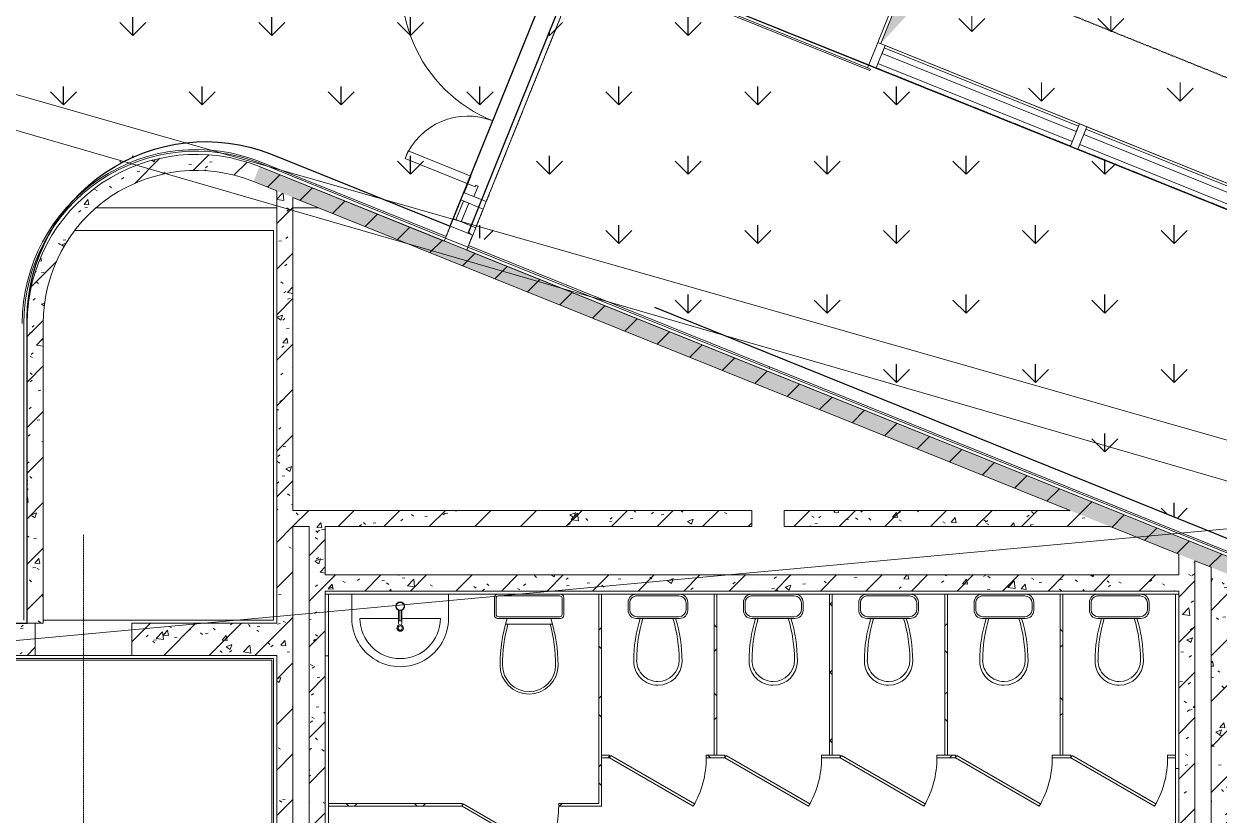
# Model space of a CAD drawing. Header units: millimetres. Extents: x -584918 to 2941280, y 3000189 to 4229862.
# Drawn here: x -466876 to -459456, y 3868918 to 3873832 of the extents above; entities that cross this region are included whole.
import ezdxf

# ---------------------------------------------------------------- set-up
doc = ezdxf.new("R2010")
doc.units = ezdxf.units.MM
for name, pattern in [('ASVP_Линия разреза', [20, 0, -10, 0, -10]), ('ASVP_Осевая', [14, 10, -2, 0, -2]), ('ASVP_Штриховая_ш3 п1_5', [4.5, 3, -1.5])]:
    doc.linetypes.add(name, pattern=pattern)
for name, color, linetype, lineweight in [('Витраж', 7, 'Continuous', 0), ('Двери', 7, 'Continuous', 0), ('Линии', 7, 'Continuous', 0), ('Линии разделители', 7, 'ASVP_Штриховая_ш3 п1_5', 0), ('Панели витража', 7, 'Continuous', 0), ('Перекрытие', 7, 'Continuous', 0), ('Разрезы', 7, 'Continuous', 0), ('Сантехника', 7, 'Continuous', 0), ('Стены внутренние', 7, 'Continuous', 0), ('Стены наружные', 7, 'Continuous', 0), ('Стены несущие', 7, 'Continuous', 0), ('Стены отделка', 7, 'Continuous', 0), ('Стены перегородки', 7, 'Continuous', 0), ('Узлы', 7, 'Continuous', 0), ('экспертиза ДУ', 1, 'Continuous', 0), ('экспертиза условные обозначения', 1, 'Continuous', 0)]:
    doc.layers.add(name, color=color, linetype=linetype, lineweight=lineweight)
pattern_1 = [(45, (-445536.98, 3844560.27), (-141.4214, 141.4214), [])]
pattern_2 = [(50, (-445536.98, 3844560.27), (364.368, -31.8783), [38.1, -419.1]), (355, (-445536.98, 3844560.27), (-70.486, 382.1133), [30.48, -335.28]), (100.451, (-445506.6, 3844557.6), (293.885, 350.2334), [32.38, -356.18]), (46.184, (-445537, 3844661.87), (542.1585, -84.086), [57.15, -628.65]), (96.636, (-445491.8, 3844654.86), (474.805, 494.8554), [48.57, -534.27]), (351.184, (-445537, 3844661.87), (474.81, 494.85), [45.72, -502.92]), (21, (-445486.18, 3844636.47), (303.2285, -204.5305), [38.1, -419.1]), (326, (-445486.18, 3844636.47), (123.604, 368.376), [30.48, -335.28]), (71.451, (-445460.9, 3844619.42), (426.834, 163.8427), [32.38, -356.18]), (37.5, (-445536.98, 3844560.27), (6.17665, 169.11015), [16.764, -314.452, 16.764, -323.596, -336.55]), (37.5, (-445536.98, 3844560.27), (6.17665, 169.11015), [-671.576, 16.764, -319.786]), (7.5, (-445536.98, 3844560.27), (133.6389, 200.3615), [16.764, -177.292, 16.764, -306.832, -128.27]), (7.5, (-445536.98, 3844560.27), (133.6389, 200.3615), [-517.652, 16.764, -111.506]), (327.5, (-445650.27, 3844560.27), (271.1818, -11.45836), [16.764, -110.236, 16.764, -379.476, -525.78]), (327.5, (-445650.27, 3844560.27), (271.1818, -11.45836), [-523.24, 16.764, -509.016]), (317.5, (-445701.07, 3844560.27), (296.2585, 50.8528), [16.764, -148.336, 16.764, -246.38, -373.38]), (317.5, (-445701.07, 3844560.27), (296.2585, 50.8528), [-428.244, 16.764, -356.616])]
pattern_3 = [(45, (-445536.98, 3844560.27), (-212.132, 212.132), []), (135, (-445536.98, 3844560.27), (-212.132, -212.132), [])]
pattern_4 = [(90, (-445940.84, 3599179.46), (-431.0523, 431.0523), [114.3, -747.8046]), (45, (-445940.84, 3599179.46), (-431.0523, 431.0523), [114.3, -495.3]), (135, (-445940.84, 3599179.46), (-431.0523, -431.0523), [114.3, -495.3])]

# ---------------------------------------------------------------- blocks, each defined once
blk = doc.blocks.new('Системная панель - Cтеклопакет Двухкамерный_36 мм-6338300-АР Этаж 02')
at = {"layer": 'Панели витража', "lineweight": 18}
for p, q in [((62.5, 18), (-62.5, 18)), ((-62.5, 18), (-62.5, -18)), ((62.5, -18), (62.5, 18)), ((-62.5, -18), (62.5, -18))]:
    blk.add_line(p, q, dxfattribs=at)
blk = doc.blocks.new('ASVP_ДверьАлюминиеваяВитражная_2 полотна - Остекленная Внутренняя-6432282-АР Этаж 02')
at = {"layer": 'Двери', "lineweight": 18}
for p, q in [((-725, 32.5), (-725, -32.5)), ((-655, 32.5), (-725, 32.5)), ((-665, -32.5), (-665, 17.5)), ((-665, 17.5), (-655, 17.5)), ((-655, 17.5), (-655, 32.5)), ((655, 32.5), (725, 32.5)), ((655, 17.5), (655, 32.5)), ((665, 17.5), (655, 17.5)), ((665, -32.5), (665, 17.5)), ((725, 32.5), (725, -32.5)), ((-725, -32.5), (-665, -32.5)), ((-615, -32.5), (-665, -32.5)), ((-665, -32.5), (-665, -942.5)), ((-615, -942.5), (-615, -32.5)), ((615, -452.5), (615, -32.5)), ((615, -32.5), (665, -32.5)), ((665, -32.5), (665, -452.5)), ((725, -32.5), (665, -32.5)), ((665, -452.5), (615, -452.5)), ((-665, -942.5), (-615, -942.5))]:
    blk.add_line(p, q, dxfattribs=at)
at = {"layer": 'Двери'}
for centre, radius, start, end in [((-665, -32.5), 910, 270, 0), ((665, -32.5), 420, 180, 270)]:
    blk.add_arc(centre, radius, start, end, dxfattribs=at)
blk = doc.blocks.new('Прямоугольный импост - 50х150 мм-6338298-АР Этаж 02')
at = {"layer": 'Витраж', "lineweight": 18}
for p, q in [((-25, 115), (25, 115)), ((-25, -35), (-25, 115)), ((25, 115), (25, 32.5)), ((25, -35), (-25, -35)), ((25, -32.5), (25, -35))]:
    blk.add_line(p, q, dxfattribs=at)
blk = doc.blocks.new('Прямоугольный импост - 50х150 мм-6338307-АР Этаж 02')
at = {"layer": 'Витраж', "lineweight": 18}
for p, q in [((0, 115), (-50, 115)), ((-50, 115), (-50, -35)), ((0, -35), (0, 115)), ((-50, -35), (0, -35))]:
    blk.add_line(p, q, dxfattribs=at)
blk = doc.blocks.new('Системная панель - Cтеклопакет Двухкамерный_36 мм-7557353-АР Этаж 02')
at = {"layer": 'Панели витража', "lineweight": 18}
for p, q in [((650, 18), (-650, 18)), ((-650, 18), (-650, -18)), ((650, -18), (650, 18)), ((-650, -18), (650, -18))]:
    blk.add_line(p, q, dxfattribs=at)
blk = doc.blocks.new('Системная панель - Cтеклопакет Двухкамерный_36 мм-7557354-АР Этаж 02')
at = {"layer": 'Панели витража', "lineweight": 18}
for p, q in [((662.5, 18), (-662.5, 18)), ((-662.5, 18), (-662.5, -18)), ((662.5, -18), (662.5, 18)), ((-662.5, -18), (662.5, -18))]:
    blk.add_line(p, q, dxfattribs=at)
blk = doc.blocks.new('Прямоугольный импост - 50х120 мм _горизонтальный импост витража_-7556974-АР Этаж 02')
at = {"layer": 'Витраж'}
for p, q in [((-15991.9, 29137.8), (-14786.1, 28651.9)), ((-14830.9, 28540.6), (-16036.7, 29026.5))]:
    blk.add_line(p, q, dxfattribs=at)
blk = doc.blocks.new('Прямоугольный импост - 50х120 мм _горизонтальный импост витража_-7556975-АР Этаж 02')
at = {"layer": 'Витраж'}
for p, q in [((-14739.7, 28633.2), (-13510.8, 28137.9)), ((-13555.6, 28026.6), (-14784.6, 28521.9))]:
    blk.add_line(p, q, dxfattribs=at)
blk = doc.blocks.new('Прямоугольный импост - 50х150 мм-V78-АР Этаж 02')
at = {"layer": 'Витраж', "lineweight": 18}
for p, q in [((-25, 115), (25, 115)), ((-25, -35), (-25, 115)), ((25, 115), (25, -35)), ((25, -35), (-25, -35))]:
    blk.add_line(p, q, dxfattribs=at)
blk = doc.blocks.new('Прямоугольный импост - 50х150 мм-7546359-АР Этаж 02')
at = {"layer": 'Витраж', "lineweight": 18}
for p, q in [((0, 115), (-50, 115)), ((-50, 115), (-50, -35)), ((0, -35), (0, 115)), ((-50, -35), (0, -35))]:
    blk.add_line(p, q, dxfattribs=at)
blk = doc.blocks.new('Д_Эскиз_1П - Дверь_в_трансформируемой_перегородке-7567258-АР Этаж 02')
at = {"layer": 'Двери'}
for p, q in [((-292, 5.9), (-300, -8)), ((227.6, -294.1), (-292, 5.9)), ((-300, -8), (219.6, -308)), ((219.6, -308), (227.6, -294.1))]:
    blk.add_line(p, q, dxfattribs=at)
blk.add_arc((-300, -8), 600, 330, 360, dxfattribs=at)
blk = doc.blocks.new('ASVP_2D_Унитаз_Слив - Унитаз детский-7543592-АР Этаж 02')
at = {"layer": 'Сантехника'}
for p, q in [((-244.1, 160), (25.9, 160)), ((20.9, 150), (-239.1, 150)), ((-294.1, 60), (-294.1, 110)), ((-284.1, 105), (-284.1, 65)), ((65.9, 65), (65.9, 105)), ((75.9, 110), (75.9, 60)), ((-239.1, 20), (20.9, 20))]:
    blk.add_line(p, q, dxfattribs=at)
for centre, radius, start, end in [((-109.1, 425), 150, 90.09963, 180), ((-109.1, 420.1), 131.9, 90, 180), ((-109.1, 425), 150, 0, 90.09963), ((-109.1, 420.1), 131.9, 360, 90), ((638.7, 425), 897.8, 180, 197.16724), ((661.9, 420.1), 902.8, 180, 196.74355), ((-880.1, 420.1), 902.8, 343.25645, 360), ((-856.9, 425), 897.8, 342.83276, 0), ((-244.1, 110), 50, 90, 180), ((-239.1, 105), 45, 90, 180), ((20.9, 105), 45, 0, 90), ((25.9, 110), 50, 0, 90), ((-244.1, 60), 50, 180, 270), ((-239.1, 65), 45, 180, 270), ((20.9, 65), 45, 270, 0), ((25.9, 60), 50, 270, 0)]:
    blk.add_arc(centre, radius, start, end, dxfattribs=at)
blk = doc.blocks.new('ASVP_2D_Унитаз_Слив - Унитаз для взрослых-7543800-АР Этаж 02')
at = {"layer": 'Сантехника'}
for p, q in [((85.9, 160), (-304.1, 160)), ((80.9, 150), (-299.1, 150)), ((-254.8, 195), (36.7, 195)), ((-324.1, 140), (-324.1, 30)), ((-314.1, 135), (-314.1, 35)), ((95.9, 35), (95.9, 135)), ((105.9, 30), (105.9, 140)), ((-299.1, 20), (80.9, 20))]:
    blk.add_line(p, q, dxfattribs=at)
for centre, radius, start, end in [((-109.1, 450), 180, 90, 180), ((-109.1, 450), 165, 90, 180), ((-109.1, 450), 180, 0, 90), ((-109.1, 450), 165, 0, 90), ((676.9, 450), 966, 180, 197.47018), ((691.9, 450), 966, 180, 195.30619), ((-910.1, 450), 966, 344.69381, 0), ((-895.1, 450), 966, 342.52982, 0), ((-304.1, 140), 20, 90, 180), ((-299.1, 135), 15, 90, 180), ((80.9, 135), 15, 360, 90), ((85.9, 140), 20, 360, 90), ((-304.1, 30), 20, 180, 270), ((-299.1, 35), 15, 180, 270), ((80.9, 35), 15, 270, 0), ((85.9, 30), 20, 270, 360)]:
    blk.add_arc(centre, radius, start, end, dxfattribs=at)
blk = doc.blocks.new('ASVP_2D_Раковина - Раковина 600х450-7567269-АР Этаж 02')
at = {"layer": 'Сантехника'}
for p, q in [((-409.1, 160), (-409.1, 10)), ((-409.1, 10), (-409.1, 160)), ((-359.1, 160), (-119.1, 160)), ((-119.1, 110.6), (-119.1, 191.9)), ((-115.1, 176), (-115.1, 109.6)), ((-103.1, 176), (-115.1, 176)), ((-103.1, 109.6), (-103.1, 176)), ((-99.1, 191.9), (-99.1, 110.6)), ((140.9, 160), (-99.1, 160)), ((190.9, 10), (190.9, 160)), ((190.9, 160), (190.9, 10))]:
    blk.add_line(p, q, dxfattribs=at)
for centre, radius in [((-109.1, 220), 13.3), ((-109.1, 85), 24.5)]:
    blk.add_circle(centre, radius, dxfattribs=at)
for centre, radius, start, end in [((-109.1, 160), 300, 360, 180), ((-109.1, 160), 300, 360, 180), ((-109.1, 160), 250, 0, 180), ((-109.1, 220), 20, 284.14377, 255.85623), ((-109.1, 191.9), 10, 0, 180), ((-109.1, 85), 27.5, 102.60426, 77.39774), ((-109.1, 85), 25.3, 76.29328, 103.7089)]:
    blk.add_arc(centre, radius, start, end, dxfattribs=at)

msp = doc.modelspace()

# ---------------------------------------------------------------- hatches: boundary and pattern name
at = {"layer": 'Стены внутренние'}
h = msp.add_hatch(dxfattribs=at)
h.set_pattern_fill('FP_1', color=256, style=0, pattern_type=2)
h.set_pattern_definition(pattern_1)
h.paths.add_polyline_path([(-466800.899, 3871971.65), (-466756.082, 3871971.65), (-466749.815, 3872080.597), (-466731.094, 3872188.106), (-466700.168, 3872292.759), (-466657.444, 3872393.175), (-466603.486, 3872488.029), (-466539.006, 3872576.069), (-466464.856, 3872656.134), (-466382.012, 3872727.166), (-466291.569, 3872788.23), (-466192.39, 3872839.406), (-466084.343, 3872879.505), (-465986.983, 3872904.267), (-465878.836, 3872918.86), (-465769.729, 3872920.954), (-465661.102, 3872910.522), (-465554.388, 3872887.701), (-465450.995, 3872852.793), (-465413.617, 3872945.545), (-465521.434, 3872982.331), (-465632.602, 3873007.22), (-465745.812, 3873019.919), (-465863.132, 3873019.919), (-465973.02, 3873008.295), (-466084.343, 3872984.108), (-466194.72, 3872946.932), (-466295.89, 3872900.406), (-466393.624, 3872841.877), (-466485.471, 3872772.133), (-466574.008, 3872686.993), (-466641.149, 3872608.175), (-466705.192, 3872513.961), (-466758.652, 3872413.363), (-466800.899, 3872307.567), (-466833.031, 3872188.106), (-466850.163, 3872080.597), (-466856.082, 3871971.65), (-466831.435, 3871971.65)])
h = msp.add_hatch(dxfattribs=at)
h.set_pattern_fill('FP_2', color=256, style=0, pattern_type=2)
h.set_pattern_definition(pattern_2)
h.paths.add_polyline_path([(-466800.899, 3871971.65), (-466756.082, 3871971.65), (-466749.815, 3872080.597), (-466731.094, 3872188.106), (-466700.168, 3872292.759), (-466657.444, 3872393.175), (-466603.486, 3872488.029), (-466539.006, 3872576.069), (-466464.856, 3872656.134), (-466382.012, 3872727.166), (-466291.569, 3872788.23), (-466192.39, 3872839.406), (-466084.343, 3872879.505), (-465986.983, 3872904.267), (-465878.836, 3872918.86), (-465769.729, 3872920.954), (-465661.102, 3872910.522), (-465554.388, 3872887.701), (-465450.995, 3872852.793), (-465413.617, 3872945.545), (-465521.434, 3872982.331), (-465632.602, 3873007.22), (-465745.812, 3873019.919), (-465863.132, 3873019.919), (-465973.02, 3873008.295), (-466084.343, 3872984.108), (-466194.72, 3872946.932), (-466295.89, 3872900.406), (-466393.624, 3872841.877), (-466485.471, 3872772.133), (-466574.008, 3872686.993), (-466641.149, 3872608.175), (-466705.192, 3872513.961), (-466758.652, 3872413.363), (-466800.899, 3872307.567), (-466833.031, 3872188.106), (-466850.163, 3872080.597), (-466856.082, 3871971.65), (-466831.435, 3871971.65)])
h = msp.add_hatch(dxfattribs=at)
h.set_pattern_fill('FP_1', color=256, style=0, pattern_type=2)
h.set_pattern_definition(pattern_1)
h.paths.add_polyline_path([(-456456.082, 3869227.978), (-456456.082, 3869335.792), (-465413.617, 3872945.545), (-465450.995, 3872852.793), (-456523.622, 3869255.195)])
h = msp.add_hatch(dxfattribs=at)
h.set_pattern_fill('FP_2', color=256, style=0, pattern_type=2)
h.set_pattern_definition(pattern_2)
h.paths.add_polyline_path([(-456456.082, 3869227.978), (-456456.082, 3869335.792), (-465413.617, 3872945.545), (-465450.995, 3872852.793), (-456523.622, 3869255.195)])
h = msp.add_hatch(dxfattribs=at)
h.set_pattern_fill('FP_1', color=256, style=0, pattern_type=2)
h.set_pattern_definition(pattern_1)
h.paths.add_polyline_path([(-465252.957, 3866409.598), (-465206.082, 3866409.598), (-465206.082, 3872754.097), (-465306.082, 3872794.395), (-465306.082, 3866409.598)])
h = msp.add_hatch(dxfattribs=at)
h.set_pattern_fill('FP_2', color=256, style=0, pattern_type=2)
h.set_pattern_definition(pattern_2)
h.paths.add_polyline_path([(-465252.957, 3866409.598), (-465206.082, 3866409.598), (-465206.082, 3872754.097), (-465306.082, 3872794.395), (-465306.082, 3866409.598)])
h = msp.add_hatch(dxfattribs=at)
h.set_pattern_fill('FP_1', color=256, style=0, pattern_type=2)
h.set_pattern_definition(pattern_1)
h.paths.add_polyline_path([(-466856.082, 3870109.598), (-466756.082, 3870109.598), (-466756.082, 3871971.65), (-466856.082, 3871971.65), (-466856.082, 3870129.598)])
h = msp.add_hatch(dxfattribs=at)
h.set_pattern_fill('FP_2', color=256, style=0, pattern_type=2)
h.set_pattern_definition(pattern_2)
h.paths.add_polyline_path([(-466856.082, 3870109.598), (-466756.082, 3870109.598), (-466756.082, 3871971.65), (-466856.082, 3871971.65), (-466856.082, 3870129.598)])
h = msp.add_hatch(dxfattribs=at)
h.set_pattern_fill('FP_1', color=256, style=0, pattern_type=2)
h.set_pattern_definition(pattern_1)
h.paths.add_polyline_path([(-465106.082, 3870709.598), (-462356.082, 3870709.598), (-462356.082, 3870809.598), (-465206.082, 3870809.598), (-465206.082, 3870709.598), (-465201.044, 3870709.598)])
h = msp.add_hatch(dxfattribs=at)
h.set_pattern_fill('FP_2', color=256, style=0, pattern_type=2)
h.set_pattern_definition(pattern_2)
h.paths.add_polyline_path([(-465106.082, 3870709.598), (-462356.082, 3870709.598), (-462356.082, 3870809.598), (-465206.082, 3870809.598), (-465206.082, 3870709.598), (-465201.044, 3870709.598)])
h = msp.add_hatch(dxfattribs=at)
h.set_pattern_fill('FP_1', color=256, style=0, pattern_type=2)
h.set_pattern_definition(pattern_1)
h.paths.add_polyline_path([(-460132.697, 3870709.598), (-460380.845, 3870809.598), (-462156.082, 3870809.598), (-462156.082, 3870709.598), (-460145.223, 3870709.598)])
h = msp.add_hatch(dxfattribs=at)
h.set_pattern_fill('FP_2', color=256, style=0, pattern_type=2)
h.set_pattern_definition(pattern_2)
h.paths.add_polyline_path([(-460132.697, 3870709.598), (-460380.845, 3870809.598), (-462156.082, 3870809.598), (-462156.082, 3870709.598), (-460145.223, 3870709.598)])
h = msp.add_hatch(dxfattribs=at)
h.set_pattern_fill('FP_1', color=256, style=0, pattern_type=2)
h.set_pattern_definition(pattern_1)
h.paths.add_polyline_path([(-465006.082, 3866409.598), (-465006.082, 3870709.598), (-465106.082, 3870709.598), (-465106.082, 3866409.598), (-465036.658, 3866409.598)])
h = msp.add_hatch(dxfattribs=at)
h.set_pattern_fill('FP_2', color=256, style=0, pattern_type=2)
h.set_pattern_definition(pattern_2)
h.paths.add_polyline_path([(-465006.082, 3866409.598), (-465006.082, 3870709.598), (-465106.082, 3870709.598), (-465106.082, 3866409.598), (-465036.658, 3866409.598)])
h = msp.add_hatch(dxfattribs=at)
h.set_pattern_fill('FP_1', color=256, style=0, pattern_type=2)
h.set_pattern_definition(pattern_1)
h.paths.add_polyline_path([(-459606.082, 3866409.598), (-459606.082, 3870497.381), (-459706.082, 3870537.679), (-459706.082, 3866409.598)])
h = msp.add_hatch(dxfattribs=at)
h.set_pattern_fill('FP_2', color=256, style=0, pattern_type=2)
h.set_pattern_definition(pattern_2)
h.paths.add_polyline_path([(-459606.082, 3866409.598), (-459606.082, 3870497.381), (-459706.082, 3870537.679), (-459706.082, 3866409.598)])
h = msp.add_hatch(dxfattribs=at)
h.set_pattern_fill('FP_1', color=256, style=0, pattern_type=2)
h.set_pattern_definition(pattern_1)
h.paths.add_polyline_path([(-459406.082, 3866309.598), (-459406.082, 3870416.783), (-459506.082, 3870457.082), (-459506.082, 3866309.598)])
h = msp.add_hatch(dxfattribs=at)
h.set_pattern_fill('FP_2', color=256, style=0, pattern_type=2)
h.set_pattern_definition(pattern_2)
h.paths.add_polyline_path([(-459406.082, 3866309.598), (-459406.082, 3870416.783), (-459506.082, 3870457.082), (-459506.082, 3866309.598)])
h = msp.add_hatch(dxfattribs=at)
h.set_pattern_fill('FP_1', color=256, style=0, pattern_type=2)
h.set_pattern_definition(pattern_1)
h.paths.add_polyline_path([(-459724.344, 3870309.598), (-459706.082, 3870309.598), (-459706.082, 3870409.598), (-465006.082, 3870409.598), (-465006.082, 3870309.598), (-460207.281, 3870309.598)])
h = msp.add_hatch(dxfattribs=at)
h.set_pattern_fill('FP_2', color=256, style=0, pattern_type=2)
h.set_pattern_definition(pattern_2)
h.paths.add_polyline_path([(-459724.344, 3870309.598), (-459706.082, 3870309.598), (-459706.082, 3870409.598), (-465006.082, 3870409.598), (-465006.082, 3870309.598), (-460207.281, 3870309.598)])
h = msp.add_hatch(dxfattribs=at)
h.set_pattern_fill('FP_1', color=256, style=0, pattern_type=2)
h.set_pattern_definition(pattern_1)
h.paths.add_polyline_path([(-468900.159, 3869909.598), (-468731.082, 3869909.598), (-468731.082, 3870109.598), (-469656.082, 3870109.598), (-469656.082, 3869909.598), (-469636.082, 3869909.598)])
h.paths.add_polyline_path([(-466856.082, 3869909.598), (-466806.082, 3869909.598), (-466806.082, 3870109.598), (-467231.082, 3870109.598), (-467231.082, 3869909.598)])
h = msp.add_hatch(dxfattribs=at)
h.set_pattern_fill('FP_2', color=256, style=0, pattern_type=2)
h.set_pattern_definition(pattern_2)
h.paths.add_polyline_path([(-468900.159, 3869909.598), (-468731.082, 3869909.598), (-468731.082, 3870109.598), (-469656.082, 3870109.598), (-469656.082, 3869909.598), (-469636.082, 3869909.598)])
h.paths.add_polyline_path([(-466856.082, 3869909.598), (-466806.082, 3869909.598), (-466806.082, 3870109.598), (-467231.082, 3870109.598), (-467231.082, 3869909.598)])
h = msp.add_hatch(dxfattribs=at)
h.set_pattern_fill('FP_1', color=256, style=0, pattern_type=2)
h.set_pattern_definition(pattern_1)
h.paths.add_polyline_path([(-465306.082, 3869909.598), (-465306.082, 3870109.598), (-466206.082, 3870109.598), (-466206.082, 3869909.598), (-465326.082, 3869909.598)])
h = msp.add_hatch(dxfattribs=at)
h.set_pattern_fill('FP_2', color=256, style=0, pattern_type=2)
h.set_pattern_definition(pattern_2)
h.paths.add_polyline_path([(-465306.082, 3869909.598), (-465306.082, 3870109.598), (-466206.082, 3870109.598), (-466206.082, 3869909.598), (-465326.082, 3869909.598)])
at = {"layer": 'Стены наружные'}
h = msp.add_hatch(dxfattribs=at)
h.set_pattern_fill('FP_14', color=256, style=0, pattern_type=2)
h.set_pattern_definition(pattern_3)
h.paths.add_polyline_path([(-463306.082, 3868973.598), (-463290.082, 3868973.598), (-463290.082, 3870289.598), (-463306.082, 3870289.598), (-463306.082, 3868989.598)])
h = msp.add_hatch(dxfattribs=at)
h.set_pattern_fill('FP_14', color=256, style=0, pattern_type=2)
h.set_pattern_definition(pattern_3)
h.paths.add_polyline_path([(-462574.082, 3869289.598), (-462574.082, 3870289.598), (-462590.082, 3870289.598), (-462590.082, 3869289.598)])
h = msp.add_hatch(dxfattribs=at)
h.set_pattern_fill('FP_14', color=256, style=0, pattern_type=2)
h.set_pattern_definition(pattern_3)
h.paths.add_polyline_path([(-461858.082, 3869289.598), (-461858.082, 3870289.598), (-461874.082, 3870289.598), (-461874.082, 3869289.598)])
h = msp.add_hatch(dxfattribs=at)
h.set_pattern_fill('FP_14', color=256, style=0, pattern_type=2)
h.set_pattern_definition(pattern_3)
h.paths.add_polyline_path([(-461158.082, 3869289.598), (-461142.082, 3869289.598), (-461142.082, 3870289.598), (-461158.082, 3870289.598), (-461158.082, 3869795.807)])
h = msp.add_hatch(dxfattribs=at)
h.set_pattern_fill('FP_14', color=256, style=0, pattern_type=2)
h.set_pattern_definition(pattern_3)
h.paths.add_polyline_path([(-460442.082, 3869289.598), (-460426.082, 3869289.598), (-460426.082, 3870289.598), (-460442.082, 3870289.598), (-460442.082, 3869795.807)])
h = msp.add_hatch(dxfattribs=at)
h.set_pattern_fill('FP_14', color=256, style=0, pattern_type=2)
h.set_pattern_definition(pattern_3)
h.paths.add_polyline_path([(-461858.082, 3869273.598), (-461808.082, 3869273.598), (-461808.082, 3869289.598), (-461924.082, 3869289.598), (-461924.082, 3869273.598), (-461874.082, 3869273.598)])
h.paths.add_polyline_path([(-459726.082, 3869273.598), (-459726.082, 3869289.598), (-459776.082, 3869289.598), (-459776.082, 3869273.598)])
h.paths.add_polyline_path([(-463240.082, 3869273.598), (-463240.082, 3869289.598), (-463290.082, 3869289.598), (-463290.082, 3869273.598)])
h.paths.add_polyline_path([(-462640.082, 3869273.598), (-462524.082, 3869273.598), (-462524.082, 3869289.598), (-462640.082, 3869289.598)])
h.paths.add_polyline_path([(-461142.082, 3869273.598), (-461092.082, 3869273.598), (-461092.082, 3869289.598), (-461208.082, 3869289.598), (-461208.082, 3869273.598), (-461158.082, 3869273.598)])
h.paths.add_polyline_path([(-460426.082, 3869273.598), (-460376.082, 3869273.598), (-460376.082, 3869289.598), (-460492.082, 3869289.598), (-460492.082, 3869273.598), (-460442.082, 3869273.598)])
h = msp.add_hatch(dxfattribs=at)
h.set_pattern_fill('FP_14', color=256, style=0, pattern_type=2)
h.set_pattern_definition(pattern_3)
h.paths.add_polyline_path([(-463306.082, 3868973.598), (-463306.082, 3868989.598), (-463556.082, 3868989.598), (-463556.082, 3868973.598)])
h.paths.add_polyline_path([(-464986.082, 3868973.598), (-464156.082, 3868973.598), (-464156.082, 3868989.598), (-464986.082, 3868989.598)])
at = {"layer": 'Узлы'}
h = msp.add_hatch(color=256, dxfattribs=at)
h.paths.add_polyline_path([(-437255.543, 3863970.181), (-436689.837, 3864720.898), (-435990.934, 3864700.429), (-436825.701, 3865036.827), (-437238.931, 3864011.404)])
h.paths.add_polyline_path([(-439685.089, 3865164.88), (-440961.341, 3865679.191), (-441036.096, 3865493.687), (-440914.853, 3865563.687), (-439713.468, 3865174.084)])
h.paths.add_polyline_path([(-436750.945, 3865222.331), (-436093.94, 3866094.207), (-435430.269, 3866091.707), (-436265.036, 3866428.106), (-436657.501, 3865454.211)])
h.paths.add_polyline_path([(-444544.873, 3867285.023), (-446121.655, 3867920.442), (-446252.477, 3867595.811), (-446063.076, 3867749.184), (-444553.871, 3867287.774)])
h.paths.add_polyline_path([(-443797.32, 3869140.06), (-445374.102, 3869775.48), (-445448.858, 3869589.976), (-445310.294, 3869669.976), (-443807.426, 3869143.6)])
h.paths.add_polyline_path([(-437188.679, 3871921.51), (-436841.27, 3872574.891), (-436694.879, 3872585.032), (-436889.658, 3872663.525), (-437181.203, 3871940.06)])
h.paths.add_polyline_path([(-450935.755, 3873364.424), (-450044.8, 3874255.379), (-447796.034, 3873932.011), (-450300.335, 3874941.206), (-450920.804, 3873401.525)])
h.paths.add_polyline_path([(-451585.018, 3873626.068), (-450852.262, 3874947.996), (-450485.839, 3875015.962), (-450949.598, 3875202.85), (-451544.405, 3873726.849)])
h.paths.add_polyline_path([(-461556.677, 3873709.268), (-459680.64, 3875742.729), (-455210.371, 3874849.839), (-460274.624, 3876890.657), (-461553.664, 3873716.743)])
at = {"layer": 'экспертиза условные обозначения'}
h = msp.add_hatch(dxfattribs=at)
h.set_pattern_fill('GRASS', color=2, scale=24)
h.set_pattern_definition([(90, (-514872.35, 3487129.7), (-431.0523, 431.0523), [114.3, -747.8046]), (45, (-514872.35, 3487129.7), (-431.0523, 431.0523), [114.3, -495.3]), (135, (-514872.35, 3487129.7), (-431.0523, -431.0523), [114.3, -495.3])])
h.paths.add_polyline_path([(-460285.699, 3876916.683), (-461575.227, 3873716.743), (-456473.873, 3871660.974), (-455184.345, 3874860.914)])
at = {"layer": 'экспертиза условные обозначения', "lineweight": -3}
h = msp.add_hatch(dxfattribs=at)
h.set_pattern_fill('GRASS', color=3, scale=24)
h.set_pattern_definition(pattern_4)
edge = h.paths.add_edge_path()
edge.add_line((-466856.082, 3870109.598), (-466856.082, 3872005.408))
edge.add_arc((-465746.325, 3871990.957), 1109.851, 68.7973756, 179.2539253, ccw=False)
edge.add_line((-465344.928, 3873025.679), (-464228.969, 3872575.964))
edge.add_line((-464228.969, 3872575.964), (-463518.795, 3874338.25))
edge.add_line((-463518.795, 3874338.25), (-469634.777, 3876808.29))
edge.add_line((-469634.777, 3876808.29), (-469656.082, 3870109.598))
edge.add_line((-469656.082, 3870109.598), (-466856.082, 3870109.598))
h = msp.add_hatch(dxfattribs=at)
h.set_pattern_fill('GRASS', color=3, scale=24)
h.set_pattern_definition(pattern_4)
edge = h.paths.add_edge_path()
edge.add_line((-464117.667, 3872531.111), (-463407.492, 3874293.397))
edge.add_line((-463407.492, 3874293.397), (-446452.447, 3867460.767))
edge.add_line((-446452.447, 3867460.767), (-447162.622, 3865698.481))
edge.add_line((-447162.622, 3865698.481), (-451766.386, 3867559.12))
edge.add_arc((-452188.302, 3866523.809), 1117.981, 67.8278443, 178.9159405)
edge.add_line((-453306.082, 3866544.96), (-453306.082, 3864709.598))
edge.add_line((-453306.082, 3864709.598), (-456258.851, 3864709.598))
edge.add_line((-456258.851, 3864709.598), (-456256.082, 3869363.01))
edge.add_line((-456256.082, 3869363.01), (-460266.386, 3870984.493))
edge.add_line((-460266.386, 3870984.493), (-462958.851, 3872069.516))

# ---------------------------------------------------------------- linework, layer by layer
at = {"layer": 'Линии'}
msp.add_line((-460274.624, 3876890.657), (-461556.677, 3873709.268), dxfattribs=at)
at = {"layer": 'Линии', "linetype": 'ASVP_Осевая'}
msp.add_line((-466506.082, 3870659.598), (-466506.082, 3863659.598), dxfattribs=at)
at = {"layer": 'Линии разделители'}
for p, q in [((-463463.766, 3874073.492), (-464005.742, 3872728.589)), ((-463644.01, 3874027.531), (-464103.754, 3872886.683)), ((-461584.918, 3873558.926), (-460379.143, 3873073.017)), ((-460332.767, 3873054.328), (-459103.805, 3872559.075)), ((-464122.443, 3872840.307), (-464144.87, 3872784.656)), ((-464163.559, 3872738.28), (-464210.281, 3872622.34)), ((-464024.431, 3872682.213), (-464070.783, 3872567.192)), ((-464228.969, 3872575.964), (-464255.134, 3872511.038)), ((-464089.842, 3872519.898), (-464116.006, 3872454.971))]:
    msp.add_line(p, q, dxfattribs=at)
at = {"layer": 'Перекрытие'}
for p, q in [((-463463.766, 3874073.492), (-464005.742, 3872728.589)), ((-464103.754, 3872886.683), (-463644.01, 3874027.531)), ((-460379.143, 3873073.017), (-461584.918, 3873558.926)), ((-459103.805, 3872559.075), (-460332.767, 3873054.328)), ((-464144.87, 3872784.656), (-464122.443, 3872840.307)), ((-464210.281, 3872622.34), (-464163.559, 3872738.28)), ((-466425.827, 3872689.598), (-465306.082, 3872689.598)), ((-465206.082, 3872689.598), (-465046.03, 3872689.598)), ((-464024.431, 3872682.213), (-464070.783, 3872567.192)), ((-464255.134, 3872511.038), (-464228.969, 3872575.964)), ((-465326.082, 3872549.598), (-466558.393, 3872549.598)), ((-465326.082, 3870129.598), (-465326.082, 3872549.598)), ((-464258.872, 3872501.763), (-464119.744, 3872445.696)), ((-464089.842, 3872519.898), (-464116.006, 3872454.971)), ((-466756.082, 3870129.598), (-465326.082, 3870129.598))]:
    msp.add_line(p, q, dxfattribs=at)
at = {"layer": 'Разрезы', "linetype": 'ASVP_Линия разреза'}
msp.add_line((-456252.236, 3872226.428), (-461352.677, 3874281.829), dxfattribs=at)
at = {"layer": 'Стены внутренние'}
for p, q in [((-461623.957, 3873542.314), (-463390.88, 3874254.358)), ((-461638.769, 3873559.065), (-461620.219, 3873551.589)), ((-461623.957, 3873542.314), (-461620.219, 3873551.589)), ((-465402.404, 3872973.37), (-464255.134, 3872511.038)), ((-464255.134, 3872511.038), (-464258.872, 3872501.763)), ((-464116.006, 3872454.971), (-464119.744, 3872445.696)), ((-464116.006, 3872454.971), (-456226.082, 3869275.45)), ((-462244.869, 3871700.931), (-462248.607, 3871691.656)), ((-465336.082, 3869879.598), (-467231.082, 3869879.598)), ((-465336.082, 3866279.598), (-465336.082, 3869879.598))]:
    msp.add_line(p, q, dxfattribs=at)
msp.add_arc((-465806.082, 3871971.65), 1080, 68.0513009, 180, dxfattribs=at)
at = {"layer": 'Стены несущие'}
for p, q in [((-456256.082, 3869255.195), (-465413.617, 3872945.545)), ((-465450.995, 3872852.793), (-465306.082, 3872794.395)), ((-465306.082, 3872794.395), (-465306.082, 3870109.598)), ((-465206.082, 3870809.598), (-465206.082, 3872754.097)), ((-465206.082, 3872754.097), (-460380.845, 3870809.598)), ((-466856.082, 3871971.65), (-466856.082, 3870109.598)), ((-466756.082, 3870109.598), (-466756.082, 3871971.65)), ((-462356.082, 3870809.598), (-465206.082, 3870809.598)), ((-462356.082, 3870709.598), (-462356.082, 3870809.598)), ((-460380.845, 3870809.598), (-462156.082, 3870809.598)), ((-462156.082, 3870809.598), (-462156.082, 3870709.598)), ((-465206.082, 3866409.598), (-465206.082, 3870709.598)), ((-465206.082, 3870709.598), (-465106.082, 3870709.598)), ((-465106.082, 3870709.598), (-465106.082, 3866409.598)), ((-465006.082, 3870709.598), (-462356.082, 3870709.598)), ((-465006.082, 3870409.598), (-465006.082, 3870709.598)), ((-462156.082, 3870709.598), (-460132.697, 3870709.598)), ((-460132.697, 3870709.598), (-459706.082, 3870537.679)), ((-459706.082, 3870537.679), (-459706.082, 3870409.598)), ((-459606.082, 3870497.381), (-459506.082, 3870457.082)), ((-459606.082, 3866409.598), (-459606.082, 3870497.381)), ((-459506.082, 3870457.082), (-459506.082, 3866409.598)), ((-459706.082, 3870409.598), (-465006.082, 3870409.598)), ((-465006.082, 3870309.598), (-459706.082, 3870309.598)), ((-465006.082, 3866409.598), (-465006.082, 3870309.598)), ((-459706.082, 3870309.598), (-459706.082, 3866409.598)), ((-466806.082, 3870109.598), (-467231.082, 3870109.598)), ((-466856.082, 3870109.598), (-466756.082, 3870109.598)), ((-466806.082, 3869909.598), (-466806.082, 3870109.598)), ((-465306.082, 3870109.598), (-466206.082, 3870109.598)), ((-466206.082, 3870109.598), (-466206.082, 3869909.598)), ((-467231.082, 3869909.598), (-466806.082, 3869909.598)), ((-466206.082, 3869909.598), (-465306.082, 3869909.598)), ((-465306.082, 3869909.598), (-465306.082, 3866309.598))]:
    msp.add_line(p, q, dxfattribs=at)
for radius in [1050, 950]:
    msp.add_arc((-465806.082, 3871971.65), radius, 68.0513009, 180, dxfattribs=at)
at = {"layer": 'Стены отделка'}
for p, q in [((-461631.294, 3873577.615), (-463379.667, 3874282.184)), ((-463387.142, 3874263.633), (-461638.769, 3873559.065)), ((-461638.769, 3873559.065), (-461631.294, 3873577.615)), ((-465413.617, 3872945.545), (-464266.347, 3872483.212)), ((-464258.872, 3872501.763), (-465406.142, 3872964.095)), ((-464266.347, 3872483.212), (-464258.872, 3872501.763)), ((-464119.744, 3872445.696), (-464127.219, 3872427.146)), ((-464127.219, 3872427.146), (-456256.082, 3869255.195)), ((-456236.082, 3869268.698), (-464119.744, 3872445.696)), ((-466876.082, 3871971.65), (-466876.082, 3870129.598)), ((-465006.082, 3870289.598), (-459706.082, 3870289.598)), ((-464986.082, 3866429.598), (-464986.082, 3870289.598)), ((-459726.082, 3870289.598), (-459726.082, 3866429.598)), ((-467231.082, 3870109.598), (-466856.082, 3870109.598)), ((-466856.082, 3870109.598), (-466856.082, 3870109.598)), ((-466206.082, 3869909.598), (-467231.082, 3869909.598)), ((-465006.082, 3869908.003), (-464986.082, 3869908.003)), ((-467231.082, 3869889.598), (-465326.082, 3869889.598)), ((-465326.082, 3869889.598), (-465326.082, 3866289.598)), ((-459726.082, 3869208.003), (-459706.082, 3869208.003))]:
    msp.add_line(p, q, dxfattribs=at)
for radius in [1070, 1050]:
    msp.add_arc((-465806.082, 3871971.65), radius, 68.0513009, 180, dxfattribs=at)
at = {"layer": 'Стены перегородки'}
for p, q in [((-463306.082, 3870289.598), (-463306.082, 3868989.598)), ((-463290.082, 3870289.598), (-463306.082, 3870289.598)), ((-463290.082, 3868973.598), (-463290.082, 3870289.598)), ((-462590.082, 3870289.598), (-462590.082, 3869289.598)), ((-462574.082, 3870289.598), (-462590.082, 3870289.598)), ((-462574.082, 3869289.598), (-462574.082, 3870289.598)), ((-461874.082, 3870289.598), (-461874.082, 3869289.598)), ((-461858.082, 3870289.598), (-461874.082, 3870289.598)), ((-461858.082, 3869289.598), (-461858.082, 3870289.598)), ((-461158.082, 3870289.598), (-461158.082, 3869289.598)), ((-461142.082, 3870289.598), (-461158.082, 3870289.598)), ((-461142.082, 3869289.598), (-461142.082, 3870289.598)), ((-460442.082, 3870289.598), (-460442.082, 3869289.598)), ((-460426.082, 3870289.598), (-460442.082, 3870289.598)), ((-460426.082, 3869289.598), (-460426.082, 3870289.598)), ((-463240.082, 3869289.598), (-463290.082, 3869289.598)), ((-463290.082, 3869273.598), (-463240.082, 3869273.598)), ((-463240.082, 3869273.598), (-463240.082, 3869289.598)), ((-462524.082, 3869289.598), (-462640.082, 3869289.598)), ((-462640.082, 3869289.598), (-462640.082, 3869273.598)), ((-462640.082, 3869273.598), (-462524.082, 3869273.598)), ((-462524.082, 3869273.598), (-462524.082, 3869289.598)), ((-461808.082, 3869289.598), (-461924.082, 3869289.598)), ((-461924.082, 3869289.598), (-461924.082, 3869273.598)), ((-461924.082, 3869273.598), (-461808.082, 3869273.598)), ((-461808.082, 3869273.598), (-461808.082, 3869289.598)), ((-461092.082, 3869289.598), (-461208.082, 3869289.598)), ((-461208.082, 3869289.598), (-461208.082, 3869273.598)), ((-461208.082, 3869273.598), (-461092.082, 3869273.598)), ((-461092.082, 3869273.598), (-461092.082, 3869289.598)), ((-460376.082, 3869289.598), (-460492.082, 3869289.598)), ((-460492.082, 3869289.598), (-460492.082, 3869273.598)), ((-460492.082, 3869273.598), (-460376.082, 3869273.598)), ((-460376.082, 3869273.598), (-460376.082, 3869289.598)), ((-459726.082, 3869289.598), (-459776.082, 3869289.598)), ((-459776.082, 3869289.598), (-459776.082, 3869273.598)), ((-459776.082, 3869273.598), (-459726.082, 3869273.598)), ((-459726.082, 3869273.598), (-459726.082, 3869289.598)), ((-464156.082, 3868989.598), (-464986.082, 3868989.598)), ((-464986.082, 3868989.598), (-464986.082, 3868973.598)), ((-464986.082, 3868973.598), (-464156.082, 3868973.598)), ((-464156.082, 3868973.598), (-464156.082, 3868989.598)), ((-463306.082, 3868989.598), (-463556.082, 3868989.598)), ((-463556.082, 3868989.598), (-463556.082, 3868973.598)), ((-463556.082, 3868973.598), (-463290.082, 3868973.598))]:
    msp.add_line(p, q, dxfattribs=at)
at = {"layer": 'экспертиза ДУ'}
for points in [[(-455314.295, 3869806.869), (-520050.006, 3888562.029)], [(-520050.006, 3888562.029), (-454270.948, 3869780.291)], [(-450036.542, 3871559.005), (-532070.006, 3864002.029)]]:
    msp.add_lwpolyline(points, dxfattribs=at)
at = {"layer": 'экспертиза условные обозначения', "color": 2}
msp.add_lwpolyline([(-460285.699, 3876916.683), (-461575.227, 3873716.743), (-456473.873, 3871660.974), (-455184.345, 3874860.914), (-460285.699, 3876916.683)], dxfattribs=at)
at = {"layer": 'экспертиза условные обозначения', "color": 3, "lineweight": -3}
for points in [[(-466856.082, 3870109.598), (-466856.082, 3872005.408, -0.52310159), (-465344.928, 3873025.679), (-464228.969, 3872575.964), (-463518.795, 3874338.25), (-469634.777, 3876808.29), (-469656.082, 3870109.598), (-466856.082, 3870109.598)], [(-464117.667, 3872531.111), (-463407.492, 3874293.397), (-446452.447, 3867460.767), (-447162.622, 3865698.481), (-451766.386, 3867559.12, 0.52661635), (-453306.082, 3866544.96), (-453306.082, 3864709.598), (-456258.851, 3864709.598), (-456256.082, 3869363.01), (-460266.386, 3870984.493), (-462958.851, 3872069.516)]]:
    msp.add_lwpolyline(points, format="xyb", dxfattribs=at)

# ---------------------------------------------------------------- block references
at = {"layer": 'Витраж'}
for name, p, rotation in [('Прямоугольный импост - 50х150 мм-7546359-АР Этаж 02', (-461588.309, 3873684.28), 158.0513009164574), ('Прямоугольный импост - 50х150 мм-6338307-АР Этаж 02', (-464196.506, 3872562.882), 248.0513009164575)]:
    msp.add_blockref(name, p, dxfattribs=dict(at, rotation=rotation))
for name in ['Прямоугольный импост - 50х120 мм _горизонтальный импост витража_-7556974-АР Этаж 02', 'Прямоугольный импост - 50х120 мм _горизонтальный импост витража_-7556975-АР Этаж 02']:
    msp.add_blockref(name, (-445536.981, 3844560.265), dxfattribs=at)
at = {"layer": 'Витраж', "extrusion": (0, 0, -1)}
for name, p, rotation in [('Прямоугольный импост - 50х150 мм-V78-АР Этаж 02', (460312.971, 3873170.338), 201.9486990835426), ('Прямоугольный импост - 50х150 мм-6338298-АР Этаж 02', (464121.751, 3872748.386), 111.9486990835425)]:
    msp.add_blockref(name, p, dxfattribs=dict(at, rotation=rotation))
at = {"layer": 'Двери', "rotation": 248.0513009164575}
msp.add_blockref('ASVP_ДверьАлюминиеваяВитражная_2 полотна - Остекленная Внутренняя-6432282-АР Этаж 02', (-463841.419, 3873444.025), dxfattribs=at)
at = {"layer": 'Двери'}
for p in [(-462940.082, 3869281.598), (-462224.082, 3869281.598), (-461508.082, 3869281.598), (-460792.082, 3869281.598), (-460076.082, 3869281.598), (-463856.082, 3868981.598)]:
    msp.add_blockref('Д_Эскиз_1П - Дверь_в_трансформируемой_перегородке-7567258-АР Этаж 02', p, dxfattribs=at)
at = {"layer": 'Панели витража'}
for name, p, rotation in [('Системная панель - Cтеклопакет Двухкамерный_36 мм-7557353-АР Этаж 02', (-460939.046, 3873422.637), 338.0513009164574), ('Системная панель - Cтеклопакет Двухкамерный_36 мм-7557354-АР Этаж 02', (-459675.302, 3872913.366), 338.0513009164574), ('Системная панель - Cтеклопакет Двухкамерный_36 мм-6338300-АР Этаж 02', (-464154.457, 3872667.228), 68.05130091645754)]:
    msp.add_blockref(name, p, dxfattribs=dict(at, rotation=rotation))
at = {"layer": 'Сантехника', "rotation": 180}
for name, p in [('ASVP_2D_Раковина - Раковина 600х450-7567269-АР Этаж 02', (-464649.157, 3870299.598)), ('ASVP_2D_Унитаз_Слив - Унитаз для взрослых-7543800-АР Этаж 02', (-463849.157, 3870299.598)), ('ASVP_2D_Унитаз_Слив - Унитаз детский-7543592-АР Этаж 02', (-463049.157, 3870299.598)), ('ASVP_2D_Унитаз_Слив - Унитаз детский-7543592-АР Этаж 02', (-462333.157, 3870299.598)), ('ASVP_2D_Унитаз_Слив - Унитаз детский-7543592-АР Этаж 02', (-461617.157, 3870299.598)), ('ASVP_2D_Унитаз_Слив - Унитаз детский-7543592-АР Этаж 02', (-460901.157, 3870299.598)), ('ASVP_2D_Унитаз_Слив - Унитаз детский-7543592-АР Этаж 02', (-460185.157, 3870299.598))]:
    msp.add_blockref(name, p, dxfattribs=at)

doc.saveas('drawing.dxf')
